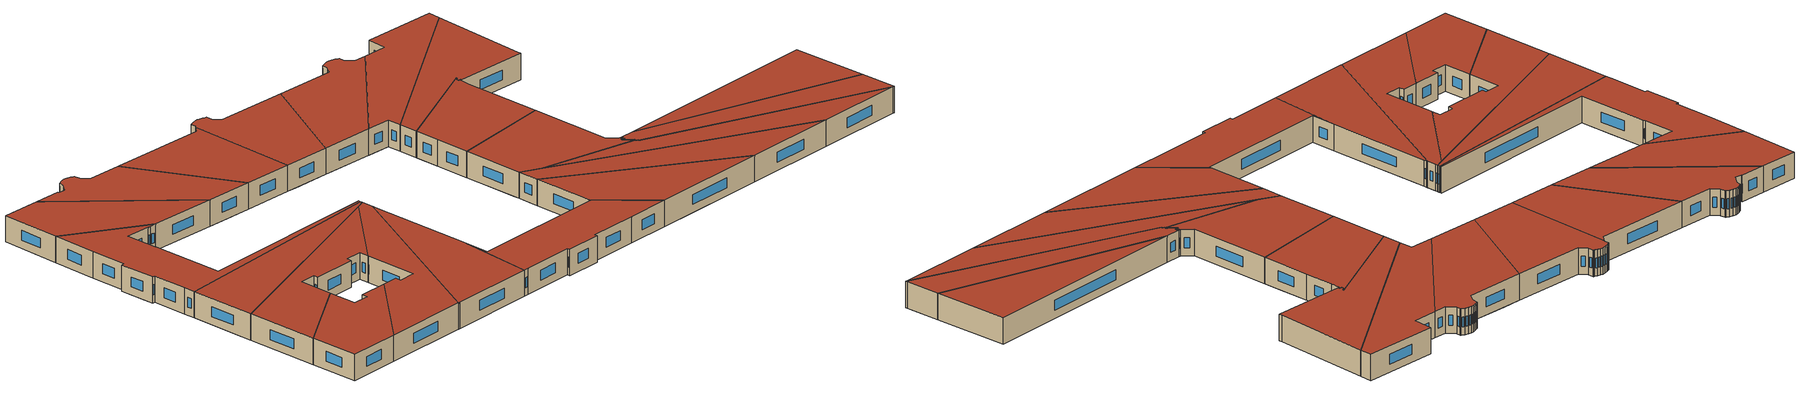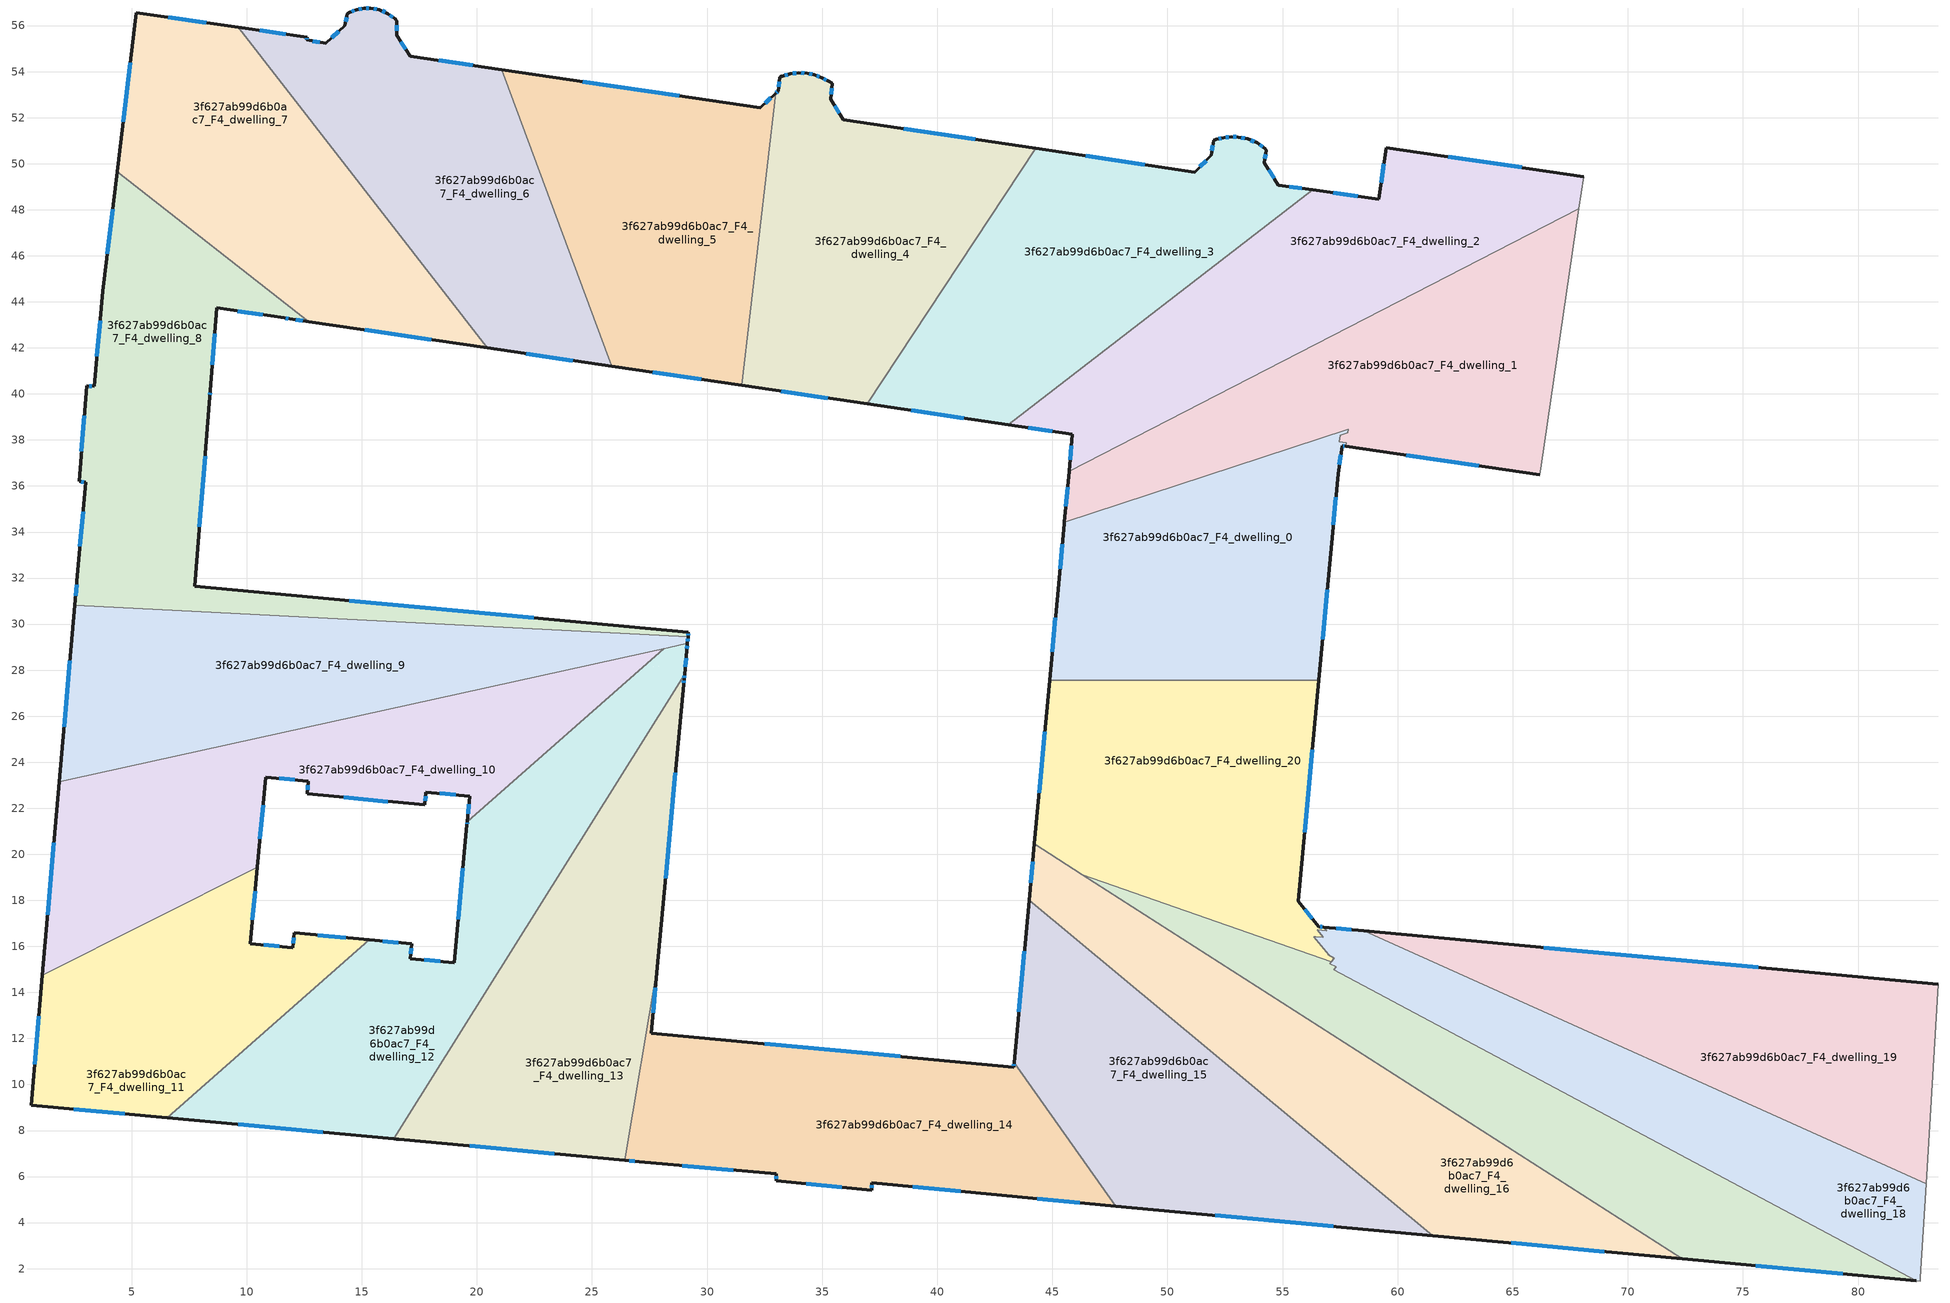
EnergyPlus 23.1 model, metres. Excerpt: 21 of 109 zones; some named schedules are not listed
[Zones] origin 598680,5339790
3f627ab99d6b0ac7_F4_dwelling_0
 floor to 3f627ab99d6b0ac7_F3_dwelling_0 (EU_floor_Construction): 57.76,37.87 57.74,37.72 57.59,37.74 57.41,36.54 57.12,33.28 56.76,29.4 45.06,29.4 45.25,31.51 45.51,34.28 57.49,38.11 57.46,37.91 z12
 floor to 3f627ab99d6b0ac7_F3_dwelling_1 (EU_floor_Construction): 57.85,38.47 57.82,38.3 57.51,38.2 57.49,38.11 45.51,34.28 45.53,34.42 z12
 floor to 3f627ab99d6b0ac7_F3_dwelling_21 (EU_floor_Construction): 56.76,29.4 56.58,27.55 44.88,27.55 45.06,29.4 z12
 wall outside (EU_wall_Construction): 45.53,34.42 45.52,34.36 45.25,31.51 44.88,27.55 / 56.58,27.55 57.12,33.28 57.41,36.54 57.59,37.74 57.74,37.72 z12:15
 wall to 3f627ab99d6b0ac7_F4_dwelling_1 (EU_wall_Construction): 57.74,37.72 57.76,37.87 57.46,37.91 57.51,38.2 57.82,38.3 57.85,38.47 45.53,34.42 z12:15
 wall to 3f627ab99d6b0ac7_F4_dwelling_20 (EU_wall_Construction): 44.88,27.55 56.58,27.55 z12:15
 window (EU_Window_Construction): 45.44,33.47 45.33,32.4 / 57.64,37.74 57.69,37.73 / 57.47,36.92 57.53,37.36 / 57.21,34.3 57.32,35.52 / 56.75,29.35 56.95,31.49 / 45.13,30.27 45,28.79 z12.94:14.06
 roof outside (EU_roof_Construction): 56.58,27.55 57.12,33.28 57.41,36.54 57.59,37.74 57.74,37.72 57.76,37.87 57.46,37.91 57.51,38.2 57.82,38.3 57.85,38.47 45.53,34.42 45.52,34.36 45.25,31.51 44.88,27.55 z15
3f627ab99d6b0ac7_F4_dwelling_1
 floor to 3f627ab99d6b0ac7_F3_dwelling_1 (EU_floor_Construction): 67.88,48.04 66.23,36.89 66.17,36.48 57.74,37.72 57.76,37.87 57.46,37.91 57.47,37.95 57.79,38.05 57.81,38.22 57.49,38.11 57.51,38.2 57.82,38.3 57.85,38.47 45.53,34.42 45.73,36.64 z12
 floor to 3f627ab99d6b0ac7_F3_dwelling_0 (EU_floor_Construction): 57.81,38.22 57.79,38.05 57.47,37.95 57.47,37.93 57.49,38.11 z12
 wall outside (EU_wall_Construction): 57.74,37.72 66.17,36.48 / 45.73,36.64 45.53,34.42 z12:15
 wall to 3f627ab99d6b0ac7_F4_dwelling_2 (EU_wall_Construction): 67.88,48.04 45.73,36.64 z12:15
 wall adiabatic (EU_wall_Construction): 66.17,36.48 66.23,36.89 67.88,48.04 z12:15
 window (EU_Window_Construction): 60.38,37.33 63.53,36.87 / 45.66,35.94 45.59,35.12 z12.94:14.06
 roof outside (EU_roof_Construction): 66.17,36.48 66.23,36.89 67.88,48.04 45.73,36.64 45.53,34.42 57.85,38.47 57.82,38.3 57.51,38.2 57.46,37.91 57.76,37.87 57.74,37.72 z15
3f627ab99d6b0ac7_F4_dwelling_10
 floor to 3f627ab99d6b0ac7_F3_dwelling_10 (EU_floor_Construction): 27.17,28.09 19.59,21.42 19.69,22.52 17.79,22.7 17.74,22.14 12.63,22.62 12.68,23.17 10.83,23.35 10.75,22.51 1.52,19.25 1.86,23.14 22,27.58 z12
 floor to 3f627ab99d6b0ac7_F3_dwelling_9 (EU_floor_Construction): 28.12,28.93 27.17,28.09 22,27.58 27.96,28.9 z12
 floor to 3f627ab99d6b0ac7_F3_dwelling_11 (EU_floor_Construction): 10.75,22.51 10.46,19.44 1.13,14.74 1.52,19.25 z12
 wall outside (EU_wall_Construction): 10.46,19.44 10.83,23.35 12.68,23.17 12.63,22.62 17.74,22.14 17.79,22.7 19.69,22.52 19.59,21.42 / 1.86,23.14 1.13,14.74 z12:15
 wall to 3f627ab99d6b0ac7_F4_dwelling_11 (EU_wall_Construction): 1.13,14.74 10.46,19.44 z12:15
 wall to 3f627ab99d6b0ac7_F4_dwelling_12 (EU_wall_Construction): 19.59,21.42 28.12,28.93 z12:15
 wall to 3f627ab99d6b0ac7_F4_dwelling_9 (EU_wall_Construction): 28.12,28.93 27.82,28.87 1.86,23.14 z12:15
 window (EU_Window_Construction): 18.38,22.65 19.09,22.58 / 17.75,22.32 17.77,22.53 / 14.23,22.47 16.14,22.29 / 12.66,23 12.64,22.79 / 11.41,23.29 12.1,23.23 / 10.58,20.66 10.71,22.12 / 1.63,20.51 1.36,17.37 / 19.66,22.18 19.62,21.77 z12.94:14.06
 roof outside (EU_roof_Construction): 19.59,21.42 28.12,28.93 27.82,28.87 1.86,23.14 1.13,14.74 10.46,19.44 10.83,23.35 12.68,23.17 12.63,22.62 17.74,22.14 17.79,22.7 19.69,22.52 z15
3f627ab99d6b0ac7_F4_dwelling_11
 floor to 3f627ab99d6b0ac7_F3_dwelling_11 (EU_floor_Construction): 10.46,19.44 10.15,16.12 10.69,16.07 0.66,9.42 1.13,14.74 z12
 floor to 3f627ab99d6b0ac7_F3_dwelling_12 (EU_floor_Construction): 15.33,16.28 6.55,8.55 0.64,9.11 0.66,9.42 10.69,16.07 12.01,15.94 12.06,16.58 z12
 wall outside (EU_wall_Construction): 15.33,16.28 12.06,16.58 12.01,15.94 10.15,16.12 10.46,19.44 / 1.13,14.74 0.64,9.11 6.55,8.55 z12:15
 wall to 3f627ab99d6b0ac7_F4_dwelling_12 (EU_wall_Construction): 6.55,8.55 15.33,16.28 z12:15
 window (EU_Window_Construction): 10.25,17.16 10.37,18.4 / 11.43,16 10.73,16.06 / 12.05,16.38 12.02,16.14 / 14.31,16.38 13.09,16.49 / 2.49,8.93 4.7,8.73 / 0.97,12.97 0.79,10.87 z12.94:14.06
 roof outside (EU_roof_Construction): 15.33,16.28 12.06,16.58 12.01,15.94 10.15,16.12 10.46,19.44 1.13,14.74 0.64,9.11 6.55,8.55 z15
3f627ab99d6b0ac7_F4_dwelling_12
 floor to 3f627ab99d6b0ac7_F3_dwelling_12 (EU_floor_Construction): 17.17,16.11 17.11,15.47 17.59,15.43 10.99,8.14 6.55,8.55 15.33,16.28 z12
 floor to 3f627ab99d6b0ac7_F3_dwelling_10 (EU_floor_Construction): 27.69,28.15 19.36,18.95 19.59,21.42 27.17,28.09 z12
 floor to 3f627ab99d6b0ac7_F3_dwelling_13 (EU_floor_Construction): 29.07,28.28 29.03,27.83 16.39,7.64 10.99,8.14 17.59,15.43 19.02,15.29 19.36,18.95 27.69,28.15 z12
 floor to 3f627ab99d6b0ac7_F3_dwelling_9 (EU_floor_Construction): 29.15,29.16 29.14,29.09 29.12,28.84 29.07,28.28 27.17,28.09 28.12,28.93 28.33,28.98 z12
 wall outside (EU_wall_Construction): 19.59,21.42 19.57,21.28 19.02,15.29 17.11,15.47 17.17,16.11 15.33,16.28 / 29.03,27.83 29.12,28.84 29.15,29.16 / 6.55,8.55 16.39,7.64 z12:15
 wall to 3f627ab99d6b0ac7_F4_dwelling_13 (EU_wall_Construction): 16.39,7.64 29.03,27.83 z12:15
 wall to 3f627ab99d6b0ac7_F4_dwelling_9 (EU_wall_Construction): 29.15,29.16 28.33,28.98 28.12,28.93 z12:15
 window (EU_Window_Construction): 16.6,16.16 15.91,16.23 / 17.13,15.67 17.15,15.91 / 18.42,15.35 17.71,15.42 / 19.4,19.4 19.19,17.17 / 19.58,21.38 19.58,21.32 / 29.13,28.94 29.14,29.06 / 29.06,28.15 29.09,28.52 / 9.63,8.27 13.3,7.93 z12.94:14.06
 roof outside (EU_roof_Construction): 19.02,15.29 17.11,15.47 17.17,16.11 15.33,16.28 6.55,8.55 16.39,7.64 29.03,27.83 29.12,28.84 29.15,29.16 28.33,28.98 28.12,28.93 19.59,21.42 19.57,21.28 z15
3f627ab99d6b0ac7_F4_dwelling_13
 floor to 3f627ab99d6b0ac7_F3_dwelling_13 (EU_floor_Construction): 29.03,27.83 29.02,27.79 29.01,27.61 28.99,27.48 28.9,26.5 20.02,7.3 16.43,7.63 16.39,7.64 z12
 floor to 3f627ab99d6b0ac7_F3_dwelling_14 (EU_floor_Construction): 28.9,26.5 27.84,15.1 26.43,6.7 20.02,7.3 z12
 wall outside (EU_wall_Construction): 16.39,7.64 16.5,7.63 16.61,7.62 26.43,6.7 / 27.84,15.1 28.99,27.39 29.01,27.61 29.03,27.83 z12:15
 wall to 3f627ab99d6b0ac7_F4_dwelling_14 (EU_wall_Construction): 26.43,6.7 27.84,15.1 z12:15
 window (EU_Window_Construction): 19.69,7.33 23.35,6.99 / 29.01,27.68 29.02,27.76 / 28.99,27.46 29,27.54 / 28.2,18.95 28.63,23.54 z12.94:14.06
 roof outside (EU_roof_Construction): 26.43,6.7 27.84,15.1 28.99,27.39 29.01,27.61 29.03,27.83 16.39,7.64 16.5,7.63 16.61,7.62 z15
3f627ab99d6b0ac7_F4_dwelling_14
 floor to 3f627ab99d6b0ac7_F3_dwelling_14 (EU_floor_Construction): 32.51,11.76 33.28,5.78 33,5.81 33,6.12 27.06,6.64 26.43,6.7 27.84,15.1 27.58,12.22 z12
 floor to 3f627ab99d6b0ac7_F3_dwelling_15 (EU_floor_Construction): 43.34,10.94 47.75,4.72 42.8,5.18 37.16,5.73 37.16,5.41 33.28,5.78 32.51,11.76 43.32,10.76 z12
 wall outside (EU_wall_Construction): 43.34,10.94 43.32,10.76 27.58,12.22 27.84,15.1 / 26.43,6.7 27.06,6.64 33,6.12 33,5.81 37.16,5.41 37.16,5.73 42.8,5.18 47.75,4.72 z12:15
 wall to 3f627ab99d6b0ac7_F4_dwelling_15 (EU_wall_Construction): 47.75,4.72 43.34,10.94 z12:15
 window (EU_Window_Construction): 27.66,13.12 27.76,14.2 / 38.39,11.22 32.51,11.76 / 43.33,10.88 43.33,10.81 / 44.35,5.03 46.2,4.86 / 38.93,5.56 41.03,5.35 / 37.16,5.51 37.16,5.63 / 34.3,5.68 35.85,5.53 / 33,6.02 33,5.91 / 28.92,6.48 31.14,6.28 / 26.63,6.68 26.86,6.66 z12.94:14.06
 roof outside (EU_roof_Construction): 47.75,4.72 43.34,10.94 43.32,10.76 27.58,12.22 27.84,15.1 26.43,6.7 27.06,6.64 33,6.12 33,5.81 37.16,5.41 37.16,5.73 42.8,5.18 z15
3f627ab99d6b0ac7_F4_dwelling_15
 floor to 3f627ab99d6b0ac7_F3_dwelling_15 (EU_floor_Construction): 43.64,14.19 52.36,4.29 47.75,4.72 43.34,10.94 z12
 floor to 3f627ab99d6b0ac7_F3_dwelling_16 (EU_floor_Construction): 61.53,3.43 52.36,4.29 43.64,14.19 43.99,17.99 z12
 wall outside (EU_wall_Construction): 43.99,17.99 43.34,10.94 / 47.75,4.72 61.53,3.43 z12:15
 wall to 3f627ab99d6b0ac7_F4_dwelling_16 (EU_wall_Construction): 61.53,3.43 43.99,17.99 z12:15
 window (EU_Window_Construction): 43.79,15.78 43.54,13.15 / 52.07,4.32 57.21,3.84 z12.94:14.06
 roof outside (EU_roof_Construction): 61.53,3.43 43.99,17.99 43.34,10.94 47.75,4.72 z15
3f627ab99d6b0ac7_F4_dwelling_16
 floor to 3f627ab99d6b0ac7_F3_dwelling_16 (EU_floor_Construction): 61.53,3.43 43.99,17.99 44.06,18.71 64.1,3.2 z12
 floor to 3f627ab99d6b0ac7_F3_dwelling_17 (EU_floor_Construction): 72.37,2.43 64.1,3.2 44.06,18.71 44.22,20.45 z12
 wall outside (EU_wall_Construction): 44.22,20.45 43.99,17.99 / 61.53,3.43 72.37,2.42 z12:15
 wall to 3f627ab99d6b0ac7_F4_dwelling_17 (EU_wall_Construction): 72.37,2.42 46.3,19.12 z12:15
 wall to 3f627ab99d6b0ac7_F4_dwelling_20 (EU_wall_Construction): 46.3,19.12 44.22,20.45 z12:15
 window (EU_Window_Construction): 44.15,19.68 44.07,18.76 / 64.93,3.12 68.97,2.74 z12.94:14.06
 roof outside (EU_roof_Construction): 72.37,2.42 44.22,20.45 43.99,17.99 61.53,3.43 z15
3f627ab99d6b0ac7_F4_dwelling_17
 floor to 3f627ab99d6b0ac7_F3_dwelling_17 (EU_floor_Construction): 72.37,2.43 46.3,19.12 49.69,17.94 75.26,2.16 z12
 floor to 3f627ab99d6b0ac7_F3_dwelling_18 (EU_floor_Construction): 82.53,1.48 75.26,2.16 49.69,17.94 57.13,15.33 57.06,15.25 57.33,15.11 57.23,14.99 z12
 wall outside (EU_wall_Construction): 72.37,2.42 82.53,1.48 z12:15
 wall to 3f627ab99d6b0ac7_F4_dwelling_18 (EU_wall_Construction): 82.53,1.48 57.23,14.99 57.33,15.11 57.06,15.25 57.13,15.33 z12:15
 wall to 3f627ab99d6b0ac7_F4_dwelling_20 (EU_wall_Construction): 57.13,15.33 46.3,19.12 z12:15
 window (EU_Window_Construction): 75.55,2.13 79.35,1.78 z12.94:14.06
 roof outside (EU_roof_Construction): 82.53,1.48 57.23,14.99 57.33,15.11 57.06,15.25 57.13,15.33 46.3,19.12 72.37,2.42 z15
3f627ab99d6b0ac7_F4_dwelling_18
 floor to 3f627ab99d6b0ac7_F3_dwelling_19 (EU_floor_Construction): 82.96,5.68 82.73,1.97 57.14,15.35 57.26,15.49 56.99,15.63 57,15.64 56.78,15.91 56.85,16.01 56.59,16.15 56.36,16.43 56.78,16.39 56.51,16.71 56.93,16.67 56.8,16.84 58.52,16.68 z12
 floor to 3f627ab99d6b0ac7_F3_dwelling_18 (EU_floor_Construction): 56.85,16.01 56.78,15.91 56.59,16.14 z12; 82.73,1.97 82.7,1.61 82.7,1.46 82.53,1.48 57.23,14.99 57.33,15.11 57.06,15.25 57.14,15.35 z12
 wall outside (EU_wall_Construction): 58.52,16.68 56.8,16.84 z12:15
 wall adiabatic (EU_wall_Construction): 82.53,1.48 82.7,1.46 82.7,1.61 82.96,5.68 z12:15
 wall to 3f627ab99d6b0ac7_F4_dwelling_20 (EU_wall_Construction): 56.8,16.84 56.93,16.67 56.7,16.7 56.51,16.71 56.78,16.39 56.43,16.42 56.36,16.43 57,15.64 56.99,15.63 57.26,15.49 57.13,15.33 z12:15
 wall to 3f627ab99d6b0ac7_F4_dwelling_19 (EU_wall_Construction): 82.96,5.68 58.52,16.68 z12:15
 window (EU_Window_Construction): 57.98,16.73 57.34,16.79 z12.94:14.06
 roof outside (EU_roof_Construction): 82.7,1.46 82.7,1.61 82.96,5.68 58.52,16.68 56.8,16.84 56.93,16.67 56.51,16.71 56.78,16.39 56.36,16.43 57,15.64 56.99,15.63 57.26,15.49 57.06,15.25 57.33,15.11 57.23,14.99 82.53,1.48 z15
3f627ab99d6b0ac7_F4_dwelling_19
 floor adiabatic (EU_floor_Construction): 83.49,14.36 82.96,5.68 58.52,16.68 z12
 wall outside (EU_wall_Construction): 83.49,14.36 58.52,16.68 z12:15
 wall adiabatic (EU_wall_Construction): 82.96,5.68 83.49,14.36 z12:15
 window (EU_Window_Construction): 75.67,15.08 66.35,15.95 z12.94:14.06
 roof outside (EU_roof_Construction): 82.96,5.68 83.49,14.36 58.52,16.68 z15
3f627ab99d6b0ac7_F4_dwelling_2
 floor to 3f627ab99d6b0ac7_F3_dwelling_2 (EU_floor_Construction): 68.09,49.44 67.9,48.16 45.77,37.14 45.87,38.25 43.16,38.65 57.24,48.73 59.17,48.46 59.52,50.7 z12
 floor to 3f627ab99d6b0ac7_F3_dwelling_1 (EU_floor_Construction): 67.9,48.16 67.88,48.04 45.73,36.64 45.77,37.14 z12
 floor to 3f627ab99d6b0ac7_F3_dwelling_3 (EU_floor_Construction): 57.24,48.73 43.16,38.65 43.08,38.66 56.31,48.86 z12
 wall outside (EU_wall_Construction): 43.07,38.66 45.87,38.25 45.73,36.64 / 68.09,49.44 59.52,50.7 59.17,48.46 56.31,48.86 z12:15
 wall to 3f627ab99d6b0ac7_F4_dwelling_3 (EU_wall_Construction): 56.31,48.86 43.07,38.66 z12:15
 wall adiabatic (EU_wall_Construction): 67.88,48.04 68.09,49.44 z12:15
 window (EU_Window_Construction): 43.95,38.53 45,38.38 / 58.28,48.58 57.21,48.74 / 59.41,50 59.28,49.16 / 65.4,49.84 62.2,50.31 / 45.83,37.74 45.77,37.14 z12.94:14.06
 roof outside (EU_roof_Construction): 67.88,48.04 68.09,49.44 59.52,50.7 59.17,48.46 56.31,48.86 43.07,38.66 45.87,38.25 45.73,36.64 z15
3f627ab99d6b0ac7_F4_dwelling_20
 floor to 3f627ab99d6b0ac7_F3_dwelling_18 (EU_floor_Construction): 55.93,20.56 55.69,17.95 56.58,16.86 56.8,16.84 56.93,16.68 56.51,16.71 56.78,16.39 56.43,16.42 56.36,16.43 56.78,15.91 56.68,15.75 56.95,15.62 56.87,15.49 57.14,15.35 57.13,15.33 49.69,17.94 44.3,21.26 44.6,24.46 z12
 floor to 3f627ab99d6b0ac7_F3_dwelling_21 (EU_floor_Construction): 56.58,27.55 55.93,20.56 44.6,24.46 44.88,27.55 z12
 floor to 3f627ab99d6b0ac7_F3_dwelling_19 (EU_floor_Construction): 57,15.64 56.99,15.63 57.26,15.49 57.14,15.35 56.87,15.49 56.95,15.62 56.68,15.75 56.78,15.91 z12
 floor to 3f627ab99d6b0ac7_F3_dwelling_17 (EU_floor_Construction): 49.69,17.94 46.3,19.12 44.22,20.45 44.3,21.26 z12
 wall outside (EU_wall_Construction): 44.88,27.55 44.22,20.45 / 56.8,16.84 56.58,16.86 55.69,17.95 56.58,27.55 z12:15
 window (EU_Window_Construction): 44.68,25.33 44.43,22.68 / 55.97,20.96 56.3,24.54 / 56.3,17.2 55.97,17.61 / 56.73,16.84 56.65,16.85 z12.94:14.06
 roof outside (EU_roof_Construction): 57.13,15.33 57.26,15.49 56.99,15.63 57,15.64 56.36,16.43 56.43,16.42 56.78,16.39 56.51,16.71 56.7,16.7 56.93,16.67 56.8,16.84 56.58,16.86 55.69,17.95 56.58,27.55 44.88,27.55 44.22,20.45 46.3,19.12 z15
3f627ab99d6b0ac7_F4_dwelling_3
 floor to 3f627ab99d6b0ac7_F3_dwelling_3 (EU_floor_Construction): 54.3,50.58 54.21,50.04 54.82,49.07 56.31,48.86 43.08,38.66 37.98,39.41 46.43,50.34 51.19,49.63 51.9,50.36 52.01,51.01 52.09,51.04 52.13,51.05 52.44,51.13 52.76,51.17 53.09,51.16 53.5,51.08 53.9,50.91 54.24,50.65 54.26,50.63 54.28,50.61 z12
 floor to 3f627ab99d6b0ac7_F3_dwelling_4 (EU_floor_Construction): 46.43,50.34 37.98,39.41 36.95,39.56 44.28,50.66 z12
 wall outside (EU_wall_Construction): 56.31,48.86 54.82,49.07 54.21,50.04 54.3,50.58 54.28,50.61 54.26,50.63 54.24,50.65 53.9,50.91 53.5,51.08 53.09,51.16 52.76,51.17 52.44,51.13 52.13,51.05 52.09,51.04 52.01,51.01 51.9,50.36 51.19,49.63 44.28,50.66 / 36.95,39.56 43.07,38.66 z12:15
 wall to 3f627ab99d6b0ac7_F4_dwelling_4 (EU_wall_Construction): 44.28,50.66 36.95,39.56 z12:15
 window (EU_Window_Construction): 49.02,49.95 46.44,50.34 / 51.68,50.13 51.41,49.86 / 51.98,50.81 51.94,50.56 / 52.34,51.11 52.23,51.08 / 52.66,51.16 52.54,51.15 / 52.99,51.16 52.86,51.16 / 53.37,51.1 53.22,51.13 / 53.77,50.96 53.62,51.03 / 54.13,50.73 54,50.83 / 54.24,50.21 54.27,50.41 / 54.63,49.38 54.4,49.74 / 55.84,48.93 55.29,49.01 / 38.87,39.28 41.16,38.94 z12.94:14.06
 roof outside (EU_roof_Construction): 56.31,48.86 54.82,49.07 54.21,50.04 54.3,50.58 54.28,50.61 54.26,50.63 54.24,50.65 53.9,50.91 53.5,51.08 53.09,51.16 52.76,51.17 52.44,51.13 52.13,51.05 52.09,51.04 52.01,51.01 51.9,50.36 51.19,49.63 44.28,50.66 36.95,39.56 43.07,38.66 z15
3f627ab99d6b0ac7_F4_dwelling_4
 floor to 3f627ab99d6b0ac7_F3_dwelling_4 (EU_floor_Construction): 44.28,50.66 36.95,39.56 32.6,40.21 35.41,53.13 35.38,52.8 35.92,51.91 z12
 floor to 3f627ab99d6b0ac7_F3_dwelling_5 (EU_floor_Construction): 35.28,53.58 35.33,53.55 35.39,53.52 35.44,53.49 35.41,53.13 32.6,40.21 31.52,40.37 32.98,53.06 33.09,53.15 33.16,53.76 33.19,53.77 33.23,53.79 33.26,53.8 33.62,53.91 33.98,53.95 34.35,53.93 34.67,53.86 34.98,53.74 z12
 wall outside (EU_wall_Construction): 44.28,50.66 35.92,51.91 35.38,52.8 35.44,53.49 35.39,53.52 35.33,53.55 35.28,53.58 34.98,53.74 34.67,53.86 34.35,53.93 33.98,53.95 33.62,53.91 33.26,53.8 33.23,53.79 33.19,53.77 33.16,53.76 33.09,53.15 32.98,53.06 / 31.52,40.37 36.95,39.56 z12:15
 wall to 3f627ab99d6b0ac7_F4_dwelling_5 (EU_wall_Construction): 32.98,53.06 31.52,40.37 z12:15
 window (EU_Window_Construction): 33.51,53.87 33.37,53.83 / 33.87,53.94 33.73,53.92 / 34.23,53.94 34.1,53.95 / 34.57,53.88 34.45,53.91 / 34.88,53.78 34.77,53.82 / 35.19,53.63 35.07,53.69 / 35.4,53.02 35.42,53.27 / 35.75,52.19 35.55,52.52 / 41.66,51.05 38.54,51.52 / 33.22,40.11 35.25,39.82 / 33.05,53.12 33.02,53.09 / 33.13,53.57 33.11,53.34 z12.94:14.06
 roof outside (EU_roof_Construction): 36.95,39.56 44.28,50.66 35.92,51.91 35.38,52.8 35.44,53.49 35.39,53.52 35.33,53.55 35.28,53.58 34.98,53.74 34.67,53.86 34.35,53.93 33.98,53.95 33.62,53.91 33.26,53.8 33.23,53.79 33.19,53.77 33.16,53.76 33.09,53.15 32.98,53.06 31.52,40.37 z15
3f627ab99d6b0ac7_F4_dwelling_5
 floor to 3f627ab99d6b0ac7_F3_dwelling_5 (EU_floor_Construction): 32.98,53.06 31.52,40.37 27.41,40.97 24.31,53.61 32.31,52.43 z12
 floor to 3f627ab99d6b0ac7_F3_dwelling_6 (EU_floor_Construction): 24.31,53.61 27.41,40.97 25.86,41.2 21.07,54.09 z12
 wall outside (EU_wall_Construction): 25.86,41.2 31.52,40.37 / 32.98,53.06 32.31,52.43 21.07,54.09 z12:15
 wall to 3f627ab99d6b0ac7_F4_dwelling_6 (EU_wall_Construction): 21.07,54.09 25.86,41.2 z12:15
 window (EU_Window_Construction): 27.64,40.94 29.74,40.63 / 28.79,52.95 24.6,53.57 / 32.77,52.86 32.52,52.63 z12.94:14.06
 roof outside (EU_roof_Construction): 31.52,40.37 32.98,53.06 32.31,52.43 21.07,54.09 25.86,41.2 z15
3f627ab99d6b0ac7_F4_dwelling_6
 floor to 3f627ab99d6b0ac7_F3_dwelling_6 (EU_floor_Construction): 21.07,54.09 25.86,41.2 22.24,41.73 13.46,55.25 14.26,56 14.38,56.51 14.41,56.53 14.45,56.55 14.48,56.57 14.78,56.69 15.09,56.76 15.4,56.76 15.77,56.68 16.13,56.52 16.45,56.29 16.48,56.26 16.51,56.23 16.53,56.2 16.52,55.58 17.1,54.67 z12
 floor to 3f627ab99d6b0ac7_F3_dwelling_7 (EU_floor_Construction): 13.46,55.25 22.24,41.73 20.46,42 9.64,55.92 12.63,55.5 12.61,55.38 13.43,55.22 z12
 wall outside (EU_wall_Construction): 21.07,54.09 17.1,54.67 16.52,55.58 16.53,56.2 16.51,56.23 16.48,56.26 16.45,56.29 16.13,56.52 15.77,56.68 15.4,56.76 15.09,56.76 14.78,56.69 14.48,56.57 14.45,56.55 14.41,56.53 14.38,56.51 14.26,56 13.43,55.22 12.61,55.38 12.63,55.5 9.64,55.92 / 20.46,42 25.86,41.2 z12:15
 wall to 3f627ab99d6b0ac7_F4_dwelling_7 (EU_wall_Construction): 9.64,55.92 20.46,42 z12:15
 window (EU_Window_Construction): 13.17,55.27 12.87,55.33 / 14,55.75 13.69,55.46 / 14.34,56.35 14.3,56.16 / 14.69,56.65 14.58,56.61 / 14.99,56.74 14.88,56.71 / 15.3,56.76 15.19,56.76 / 15.66,56.71 15.52,56.74 / 16.02,56.57 15.88,56.63 / 16.35,56.36 16.23,56.45 / 16.52,55.78 16.53,56.01 / 16.92,54.96 16.7,55.3 / 19.83,54.27 18.35,54.49 / 22.15,41.75 24.17,41.45 / 11.69,55.63 10.57,55.79 / 12.62,55.41 12.62,55.46 z12.94:14.06
 roof outside (EU_roof_Construction): 25.86,41.2 21.07,54.09 17.1,54.67 16.52,55.58 16.53,56.2 16.51,56.23 16.48,56.26 16.45,56.29 16.13,56.52 15.77,56.68 15.4,56.76 15.09,56.76 14.78,56.69 14.48,56.57 14.45,56.55 14.41,56.53 14.38,56.51 14.26,56 13.43,55.22 12.61,55.38 12.63,55.5 9.64,55.92 20.46,42 z15
3f627ab99d6b0ac7_F4_dwelling_7
 floor to 3f627ab99d6b0ac7_F3_dwelling_7 (EU_floor_Construction): 9.64,55.92 20.46,42 16.67,42.56 4.89,53.96 5.2,56.56 z12
 floor to 3f627ab99d6b0ac7_F3_dwelling_8 (EU_floor_Construction): 16.67,42.56 12.69,43.14 4.37,49.66 4.89,53.96 z12
 wall outside (EU_wall_Construction): 12.69,43.14 20.46,42 / 9.64,55.92 5.2,56.56 4.37,49.66 z12:15
 wall to 3f627ab99d6b0ac7_F4_dwelling_8 (EU_wall_Construction): 4.37,49.66 12.69,43.14 z12:15
 window (EU_Window_Construction): 15.13,42.78 18.03,42.36 / 4.94,54.39 4.63,51.82 / 8.24,56.12 6.59,56.36 z12.94:14.06
 roof outside (EU_roof_Construction): 20.46,42 9.64,55.92 5.2,56.56 4.37,49.66 12.69,43.14 z15
3f627ab99d6b0ac7_F4_dwelling_8
 floor to 3f627ab99d6b0ac7_F3_dwelling_8 (EU_floor_Construction): 11.88,43.26 11.63,43.3 8.7,43.73 8.42,40.13 8.4,39.88 8.07,35.72 2.81,37.24 3.05,40.34 3.38,40.33 3.75,44.46 4.37,49.66 12.69,43.14 z12
 floor to 3f627ab99d6b0ac7_F3_dwelling_9 (EU_floor_Construction): 29.19,29.64 29.18,29.46 2.53,30.82 2.65,32.11 3.02,36.15 2.72,36.21 2.81,37.24 8.07,35.72 7.74,31.63 z12
 wall outside (EU_wall_Construction): 4.37,49.66 3.75,44.46 3.38,40.33 3.05,40.34 2.72,36.21 3.02,36.15 2.65,32.11 2.53,30.82 / 29.18,29.46 29.19,29.64 7.74,31.63 8.4,39.88 8.42,40.13 8.7,43.73 11.63,43.3 11.88,43.26 12.69,43.14 z12:15
 wall to 3f627ab99d6b0ac7_F4_dwelling_9 (EU_wall_Construction): 2.53,30.82 29.18,29.46 z12:15
 window (EU_Window_Construction): 2.82,36.19 2.92,36.17 / 2.95,39.05 2.83,37.5 / 3.28,40.33 3.16,40.34 / 3.64,43.17 3.5,41.62 / 4.18,48.03 3.95,46.09 / 12.13,43.23 12.44,43.18 / 11.71,43.29 11.8,43.27 / 9.62,43.6 10.71,43.43 / 8.51,41.26 8.61,42.6 / 8.4,39.96 8.41,40.05 / 7.95,34.22 8.19,37.3 / 22.47,30.26 14.47,31.01 / 29.18,29.51 29.19,29.58 / 2.61,31.7 2.57,31.22 / 2.9,34.88 2.76,33.38 z12.94:14.06
 roof outside (EU_roof_Construction): 29.18,29.46 29.19,29.64 7.74,31.63 8.4,39.88 8.42,40.13 8.7,43.73 11.63,43.3 11.88,43.26 12.69,43.14 4.37,49.66 3.75,44.46 3.38,40.33 3.05,40.34 2.72,36.21 3.02,36.15 2.65,32.11 2.53,30.82 z15
3f627ab99d6b0ac7_F4_dwelling_9
 floor to 3f627ab99d6b0ac7_F3_dwelling_9 (EU_floor_Construction): 29.18,29.46 29.17,29.41 29.16,29.3 29.15,29.16 22,27.58 2.08,25.62 2.53,30.82 z12
 floor to 3f627ab99d6b0ac7_F3_dwelling_10 (EU_floor_Construction): 22,27.58 1.86,23.14 2.08,25.62 z12
 wall outside (EU_wall_Construction): 29.15,29.16 29.18,29.46 / 2.53,30.82 1.86,23.14 z12:15
 window (EU_Window_Construction): 29.16,29.25 29.17,29.36 / 2.32,28.41 2.07,25.55 z12.94:14.06
 roof outside (EU_roof_Construction): 29.15,29.16 29.18,29.46 2.53,30.82 1.86,23.14 z15
[Building]
EU S2 Campaign: North Axis=0; Terrain=City; Solar Distribution=FullExterior
[Site:Location]
Vienna: Latitude=48; Longitude=16.5; Time Zone=1; Elevation=183
[SizingPeriod:WeatherFileDays]
AnnualSizingPeriod: Begin Month=1; Begin Day of Month=1; End Month=12; End Day of Month=31; Day of Week for Start Day=Monday; Use Weather File Daylight Saving Period=No; Use Weather File Rain and Snow Indicators=No
[MATERIAL]
EU_InternalMass_Material: Roughness=MediumRough; Thickness=0.1; Conductivity=1; Density=1800; Specific Heat=900; Thermal Absorptance=0.9; Solar Absorptance=0.7; Visible Absorptance=0.7
[MATERIAL:NOMASS] Roughness=MediumRough; Thermal Absorptance=0.9; Solar Absorptance=0.7; Visible Absorptance=0.7
Name | Thermal Resistance
EU_wall_NoMass | 0.914258
EU_roof_NoMass | 0.954009
EU_floor_NoMass | 1.09711
[WINDOWMATERIAL:SIMPLEGLAZINGSYSTEM]
EU_Window_SimpleGlazing: UFactor=2.09642; Solar Heat Gain Coefficient=0.65; Visible Transmittance=0.65
[CONSTRUCTION]
EU_wall_Construction: EU_wall_NoMass
EU_roof_Construction: EU_roof_NoMass
EU_floor_Construction: EU_floor_NoMass
EU_Window_Construction: EU_Window_SimpleGlazing
EU_InternalMass_Construction: EU_InternalMass_Material
[ZONE] Type=1; Multiplier=1; Ceiling Height=autocalculate; Floor Area=autocalculate; Part of Total Floor Area=Yes
Name | Volume
3f627ab99d6b0ac7_F4_dwelling_0 | 310.786
3f627ab99d6b0ac7_F4_dwelling_1 | 345.623
3f627ab99d6b0ac7_F4_dwelling_10 | 351.907
3f627ab99d6b0ac7_F4_dwelling_11 | 248.898
3f627ab99d6b0ac7_F4_dwelling_12 | 345.234
3f627ab99d6b0ac7_F4_dwelling_13 | 334.162
3f627ab99d6b0ac7_F4_dwelling_14 | 320.035
3f627ab99d6b0ac7_F4_dwelling_15 | 320.015
3f627ab99d6b0ac7_F4_dwelling_16 | 320.048
3f627ab99d6b0ac7_F4_dwelling_17 | 287.348
3f627ab99d6b0ac7_F4_dwelling_18 | 257.52
3f627ab99d6b0ac7_F4_dwelling_19 | 326.906
3f627ab99d6b0ac7_F4_dwelling_2 | 343.568
3f627ab99d6b0ac7_F4_dwelling_20 | 343.425
3f627ab99d6b0ac7_F4_dwelling_3 | 345.127
3f627ab99d6b0ac7_F4_dwelling_4 | 320.01
3f627ab99d6b0ac7_F4_dwelling_5 | 320.045
3f627ab99d6b0ac7_F4_dwelling_6; 3f627ab99d6b0ac7_F4_dwelling_9 | 320.032
3f627ab99d6b0ac7_F4_dwelling_7 | 320.009
3f627ab99d6b0ac7_F4_dwelling_8 | 320.03
[INTERNALMASS] Construction=EU_InternalMass_Construction
Name | Zone or ZoneList | Surface Area
3f627ab99d6b0ac7_F4_dwelling_0_EU_InternalMass | 3f627ab99d6b0ac7_F4_dwelling_0 | 103.594
3f627ab99d6b0ac7_F4_dwelling_1_EU_InternalMass | 3f627ab99d6b0ac7_F4_dwelling_1 | 115.207
3f627ab99d6b0ac7_F4_dwelling_2_EU_InternalMass | 3f627ab99d6b0ac7_F4_dwelling_2 | 114.528
3f627ab99d6b0ac7_F4_dwelling_3_EU_InternalMass | 3f627ab99d6b0ac7_F4_dwelling_3 | 115.038
3f627ab99d6b0ac7_F4_dwelling_4_EU_InternalMass | 3f627ab99d6b0ac7_F4_dwelling_4 | 106.671
3f627ab99d6b0ac7_F4_dwelling_5_EU_InternalMass | 3f627ab99d6b0ac7_F4_dwelling_5 | 106.68
3f627ab99d6b0ac7_F4_dwelling_6_EU_InternalMass | 3f627ab99d6b0ac7_F4_dwelling_6 | 106.678
3f627ab99d6b0ac7_F4_dwelling_7_EU_InternalMass | 3f627ab99d6b0ac7_F4_dwelling_7 | 106.672
3f627ab99d6b0ac7_F4_dwelling_8_EU_InternalMass | 3f627ab99d6b0ac7_F4_dwelling_8 | 106.675
3f627ab99d6b0ac7_F4_dwelling_9_EU_InternalMass | 3f627ab99d6b0ac7_F4_dwelling_9 | 106.677
3f627ab99d6b0ac7_F4_dwelling_10_EU_InternalMass | 3f627ab99d6b0ac7_F4_dwelling_10 | 117.3
3f627ab99d6b0ac7_F4_dwelling_11_EU_InternalMass | 3f627ab99d6b0ac7_F4_dwelling_11 | 82.9654
3f627ab99d6b0ac7_F4_dwelling_12_EU_InternalMass | 3f627ab99d6b0ac7_F4_dwelling_12 | 115.076
3f627ab99d6b0ac7_F4_dwelling_13_EU_InternalMass | 3f627ab99d6b0ac7_F4_dwelling_13 | 111.385
3f627ab99d6b0ac7_F4_dwelling_14_EU_InternalMass | 3f627ab99d6b0ac7_F4_dwelling_14 | 106.678
3f627ab99d6b0ac7_F4_dwelling_15_EU_InternalMass | 3f627ab99d6b0ac7_F4_dwelling_15 | 106.672
3f627ab99d6b0ac7_F4_dwelling_16_EU_InternalMass | 3f627ab99d6b0ac7_F4_dwelling_16 | 106.683
3f627ab99d6b0ac7_F4_dwelling_17_EU_InternalMass | 3f627ab99d6b0ac7_F4_dwelling_17 | 95.7844
3f627ab99d6b0ac7_F4_dwelling_18_EU_InternalMass | 3f627ab99d6b0ac7_F4_dwelling_18 | 85.8404
3f627ab99d6b0ac7_F4_dwelling_19_EU_InternalMass | 3f627ab99d6b0ac7_F4_dwelling_19 | 108.971
3f627ab99d6b0ac7_F4_dwelling_20_EU_InternalMass | 3f627ab99d6b0ac7_F4_dwelling_20 | 114.475
[OTHEREQUIPMENT] Fuel Type=Electricity; Design Level Calculation Method=Watts/Area; Power per Zone Floor Area=1; Fraction Latent=0; Fraction Radiant=0; Fraction Lost=0; Carbon Dioxide Generation Rate=0; EndUse Subcategory=EU_Step8_InternalGains
Name | Zone or ZoneList or Space or SpaceList | Schedule
EU_Step8_InternalGain_3f627ab99d6b0ac7_F4_dwelling_0_f000 | 3f627ab99d6b0ac7_F4_dwelling_0 | EU_Step8_GainSchedule_3f627ab99d6b0ac7_F4_dwelling_0_f000
EU_Step8_InternalGain_3f627ab99d6b0ac7_F4_dwelling_1_f000 | 3f627ab99d6b0ac7_F4_dwelling_1 | EU_Step8_GainSchedule_3f627ab99d6b0ac7_F4_dwelling_1_f000
EU_Step8_InternalGain_3f627ab99d6b0ac7_F4_dwelling_2_f000 | 3f627ab99d6b0ac7_F4_dwelling_2 | EU_Step8_GainSchedule_3f627ab99d6b0ac7_F4_dwelling_2_f000
EU_Step8_InternalGain_3f627ab99d6b0ac7_F4_dwelling_3_f000 | 3f627ab99d6b0ac7_F4_dwelling_3 | EU_Step8_GainSchedule_3f627ab99d6b0ac7_F4_dwelling_3_f000
EU_Step8_InternalGain_3f627ab99d6b0ac7_F4_dwelling_4_f000 | 3f627ab99d6b0ac7_F4_dwelling_4 | EU_Step8_GainSchedule_3f627ab99d6b0ac7_F4_dwelling_4_f000
EU_Step8_InternalGain_3f627ab99d6b0ac7_F4_dwelling_5_f000 | 3f627ab99d6b0ac7_F4_dwelling_5 | EU_Step8_GainSchedule_3f627ab99d6b0ac7_F4_dwelling_5_f000
EU_Step8_InternalGain_3f627ab99d6b0ac7_F4_dwelling_6_f000 | 3f627ab99d6b0ac7_F4_dwelling_6 | EU_Step8_GainSchedule_3f627ab99d6b0ac7_F4_dwelling_6_f000
EU_Step8_InternalGain_3f627ab99d6b0ac7_F4_dwelling_7_f000 | 3f627ab99d6b0ac7_F4_dwelling_7 | EU_Step8_GainSchedule_3f627ab99d6b0ac7_F4_dwelling_7_f000
EU_Step8_InternalGain_3f627ab99d6b0ac7_F4_dwelling_8_f000 | 3f627ab99d6b0ac7_F4_dwelling_8 | EU_Step8_GainSchedule_3f627ab99d6b0ac7_F4_dwelling_8_f000
EU_Step8_InternalGain_3f627ab99d6b0ac7_F4_dwelling_9_f000 | 3f627ab99d6b0ac7_F4_dwelling_9 | EU_Step8_GainSchedule_3f627ab99d6b0ac7_F4_dwelling_9_f000
EU_Step8_InternalGain_3f627ab99d6b0ac7_F4_dwelling_10_f000 | 3f627ab99d6b0ac7_F4_dwelling_10 | EU_Step8_GainSchedule_3f627ab99d6b0ac7_F4_dwelling_10_f000
EU_Step8_InternalGain_3f627ab99d6b0ac7_F4_dwelling_11_f000 | 3f627ab99d6b0ac7_F4_dwelling_11 | EU_Step8_GainSchedule_3f627ab99d6b0ac7_F4_dwelling_11_f000
EU_Step8_InternalGain_3f627ab99d6b0ac7_F4_dwelling_12_f000 | 3f627ab99d6b0ac7_F4_dwelling_12 | EU_Step8_GainSchedule_3f627ab99d6b0ac7_F4_dwelling_12_f000
EU_Step8_InternalGain_3f627ab99d6b0ac7_F4_dwelling_13_f000 | 3f627ab99d6b0ac7_F4_dwelling_13 | EU_Step8_GainSchedule_3f627ab99d6b0ac7_F4_dwelling_13_f000
EU_Step8_InternalGain_3f627ab99d6b0ac7_F4_dwelling_14_f000 | 3f627ab99d6b0ac7_F4_dwelling_14 | EU_Step8_GainSchedule_3f627ab99d6b0ac7_F4_dwelling_14_f000
EU_Step8_InternalGain_3f627ab99d6b0ac7_F4_dwelling_15_f000 | 3f627ab99d6b0ac7_F4_dwelling_15 | EU_Step8_GainSchedule_3f627ab99d6b0ac7_F4_dwelling_15_f000
EU_Step8_InternalGain_3f627ab99d6b0ac7_F4_dwelling_16_f000 | 3f627ab99d6b0ac7_F4_dwelling_16 | EU_Step8_GainSchedule_3f627ab99d6b0ac7_F4_dwelling_16_f000
EU_Step8_InternalGain_3f627ab99d6b0ac7_F4_dwelling_17_f000 | 3f627ab99d6b0ac7_F4_dwelling_17 | EU_Step8_GainSchedule_3f627ab99d6b0ac7_F4_dwelling_17_f000
EU_Step8_InternalGain_3f627ab99d6b0ac7_F4_dwelling_18_f000 | 3f627ab99d6b0ac7_F4_dwelling_18 | EU_Step8_GainSchedule_3f627ab99d6b0ac7_F4_dwelling_18_f000
EU_Step8_InternalGain_3f627ab99d6b0ac7_F4_dwelling_19_f000 | 3f627ab99d6b0ac7_F4_dwelling_19 | EU_Step8_GainSchedule_3f627ab99d6b0ac7_F4_dwelling_19_f000
EU_Step8_InternalGain_3f627ab99d6b0ac7_F4_dwelling_20_f000 | 3f627ab99d6b0ac7_F4_dwelling_20 | EU_Step8_GainSchedule_3f627ab99d6b0ac7_F4_dwelling_20_f000
[ZONEVENTILATION:DESIGNFLOWRATE] Schedule=EU_AlwaysOn; Design Flow Rate Calculation Method=AirChanges/Hour; Air Changes per Hour=0.546891; Ventilation Type=Natural; Fan Pressure Rise=0; Fan Total Efficiency=1; Constant Term Coefficient=1; Temperature Term Coefficient=0; Velocity Term Coefficient=0; Velocity Squared Term Coefficient=0; Minimum Indoor Temperature=-100; Maximum Indoor Temperature=100; Delta Temperature=-100; Minimum Outdoor Temperature=-100; Maximum Outdoor Temperature=100; Maximum Wind Speed=40
Name | Zone or ZoneList or Space or SpaceList
EU_ConstantAir_3f627ab99d6b0ac7_F4_dwelling_0 | 3f627ab99d6b0ac7_F4_dwelling_0
EU_ConstantAir_3f627ab99d6b0ac7_F4_dwelling_1 | 3f627ab99d6b0ac7_F4_dwelling_1
EU_ConstantAir_3f627ab99d6b0ac7_F4_dwelling_2 | 3f627ab99d6b0ac7_F4_dwelling_2
EU_ConstantAir_3f627ab99d6b0ac7_F4_dwelling_3 | 3f627ab99d6b0ac7_F4_dwelling_3
EU_ConstantAir_3f627ab99d6b0ac7_F4_dwelling_4 | 3f627ab99d6b0ac7_F4_dwelling_4
EU_ConstantAir_3f627ab99d6b0ac7_F4_dwelling_5 | 3f627ab99d6b0ac7_F4_dwelling_5
EU_ConstantAir_3f627ab99d6b0ac7_F4_dwelling_6 | 3f627ab99d6b0ac7_F4_dwelling_6
EU_ConstantAir_3f627ab99d6b0ac7_F4_dwelling_7 | 3f627ab99d6b0ac7_F4_dwelling_7
EU_ConstantAir_3f627ab99d6b0ac7_F4_dwelling_8 | 3f627ab99d6b0ac7_F4_dwelling_8
EU_ConstantAir_3f627ab99d6b0ac7_F4_dwelling_9 | 3f627ab99d6b0ac7_F4_dwelling_9
EU_ConstantAir_3f627ab99d6b0ac7_F4_dwelling_10 | 3f627ab99d6b0ac7_F4_dwelling_10
EU_ConstantAir_3f627ab99d6b0ac7_F4_dwelling_11 | 3f627ab99d6b0ac7_F4_dwelling_11
EU_ConstantAir_3f627ab99d6b0ac7_F4_dwelling_12 | 3f627ab99d6b0ac7_F4_dwelling_12
EU_ConstantAir_3f627ab99d6b0ac7_F4_dwelling_13 | 3f627ab99d6b0ac7_F4_dwelling_13
EU_ConstantAir_3f627ab99d6b0ac7_F4_dwelling_14 | 3f627ab99d6b0ac7_F4_dwelling_14
EU_ConstantAir_3f627ab99d6b0ac7_F4_dwelling_15 | 3f627ab99d6b0ac7_F4_dwelling_15
EU_ConstantAir_3f627ab99d6b0ac7_F4_dwelling_16 | 3f627ab99d6b0ac7_F4_dwelling_16
EU_ConstantAir_3f627ab99d6b0ac7_F4_dwelling_17 | 3f627ab99d6b0ac7_F4_dwelling_17
EU_ConstantAir_3f627ab99d6b0ac7_F4_dwelling_18 | 3f627ab99d6b0ac7_F4_dwelling_18
EU_ConstantAir_3f627ab99d6b0ac7_F4_dwelling_19 | 3f627ab99d6b0ac7_F4_dwelling_19
EU_ConstantAir_3f627ab99d6b0ac7_F4_dwelling_20 | 3f627ab99d6b0ac7_F4_dwelling_20
[HVACTEMPLATE:ZONE:IDEALLOADSAIRSYSTEM] System Availability Schedule=EU_AlwaysOn; Maximum Heating Supply Air Temperature=50; Minimum Cooling Supply Air Temperature=13; Maximum Heating Supply Air Humidity Ratio=0.0156; Minimum Cooling Supply Air Humidity Ratio=0.0077; Heating Limit=NoLimit; Cooling Limit=NoLimit; Heating Availability Schedule=EU_AlwaysOn; Cooling Availability Schedule=EU_CoolingOff; Dehumidification Control Type=ConstantSensibleHeatRatio; Cooling Sensible Heat Ratio=0.7; Dehumidification Setpoint=60; Humidification Control Type=None; Humidification Setpoint=30; Outdoor Air Method=None; Outdoor Air Flow Rate per Person=0.00944; Outdoor Air Flow Rate per Zone Floor Area=0; Outdoor Air Flow Rate per Zone=0; Demand Controlled Ventilation Type=None; Outdoor Air Economizer Type=NoEconomizer; Heat Recovery Type=None; Sensible Heat Recovery Effectiveness=0.7; Latent Heat Recovery Effectiveness=0.65
Name | Template Thermostat
3f627ab99d6b0ac7_F4_dwelling_0 | EU_HeatOnly_3f627ab99d6b0ac7_F4_dwelling_0
3f627ab99d6b0ac7_F4_dwelling_1 | EU_HeatOnly_3f627ab99d6b0ac7_F4_dwelling_1
3f627ab99d6b0ac7_F4_dwelling_2 | EU_HeatOnly_3f627ab99d6b0ac7_F4_dwelling_2
3f627ab99d6b0ac7_F4_dwelling_3 | EU_HeatOnly_3f627ab99d6b0ac7_F4_dwelling_3
3f627ab99d6b0ac7_F4_dwelling_4 | EU_HeatOnly_3f627ab99d6b0ac7_F4_dwelling_4
3f627ab99d6b0ac7_F4_dwelling_5 | EU_HeatOnly_3f627ab99d6b0ac7_F4_dwelling_5
3f627ab99d6b0ac7_F4_dwelling_6 | EU_HeatOnly_3f627ab99d6b0ac7_F4_dwelling_6
3f627ab99d6b0ac7_F4_dwelling_7 | EU_HeatOnly_3f627ab99d6b0ac7_F4_dwelling_7
3f627ab99d6b0ac7_F4_dwelling_8 | EU_HeatOnly_3f627ab99d6b0ac7_F4_dwelling_8
3f627ab99d6b0ac7_F4_dwelling_9 | EU_HeatOnly_3f627ab99d6b0ac7_F4_dwelling_9
3f627ab99d6b0ac7_F4_dwelling_10 | EU_HeatOnly_3f627ab99d6b0ac7_F4_dwelling_10
3f627ab99d6b0ac7_F4_dwelling_11 | EU_HeatOnly_3f627ab99d6b0ac7_F4_dwelling_11
3f627ab99d6b0ac7_F4_dwelling_12 | EU_HeatOnly_3f627ab99d6b0ac7_F4_dwelling_12
3f627ab99d6b0ac7_F4_dwelling_13 | EU_HeatOnly_3f627ab99d6b0ac7_F4_dwelling_13
3f627ab99d6b0ac7_F4_dwelling_14 | EU_HeatOnly_3f627ab99d6b0ac7_F4_dwelling_14
3f627ab99d6b0ac7_F4_dwelling_15 | EU_HeatOnly_3f627ab99d6b0ac7_F4_dwelling_15
3f627ab99d6b0ac7_F4_dwelling_16 | EU_HeatOnly_3f627ab99d6b0ac7_F4_dwelling_16
3f627ab99d6b0ac7_F4_dwelling_17 | EU_HeatOnly_3f627ab99d6b0ac7_F4_dwelling_17
3f627ab99d6b0ac7_F4_dwelling_18 | EU_HeatOnly_3f627ab99d6b0ac7_F4_dwelling_18
3f627ab99d6b0ac7_F4_dwelling_19 | EU_HeatOnly_3f627ab99d6b0ac7_F4_dwelling_19
3f627ab99d6b0ac7_F4_dwelling_20 | EU_HeatOnly_3f627ab99d6b0ac7_F4_dwelling_20
[SIZING:ZONE] Zone Cooling Design Supply Air Temperature Input Method=SupplyAirTemperature; Zone Cooling Design Supply Air Temperature=13; Zone Heating Design Supply Air Temperature Input Method=SupplyAirTemperature; Zone Heating Design Supply Air Temperature=50; Zone Cooling Design Supply Air Humidity Ratio=0.008; Zone Heating Design Supply Air Humidity Ratio=0.008; Cooling Design Air Flow Method=DesignDay; Cooling Design Air Flow Rate=0; Cooling Minimum Air Flow per Zone Floor Area=0.000762; Cooling Minimum Air Flow=0; Cooling Minimum Air Flow Fraction=0.2; Heating Design Air Flow Method=DesignDay; Heating Design Air Flow Rate=0; Heating Maximum Air Flow per Zone Floor Area=0.002032; Heating Maximum Air Flow=0.141576; Heating Maximum Air Flow Fraction=0.3; Account for Dedicated Outdoor Air System=No; Dedicated Outdoor Air System Control Strategy=NeutralSupplyAir; Dedicated Outdoor Air Low Setpoint Temperature for Design=autosize; Dedicated Outdoor Air High Setpoint Temperature for Design=autosize; Zone Load Sizing Method=Sensible Load Only No Latent Load; Zone Latent Cooling Design Supply Air Humidity Ratio Input Method=HumidityRatioDifference; Zone Cooling Design Supply Air Humidity Ratio Difference=0.005; Zone Latent Heating Design Supply Air Humidity Ratio Input Method=HumidityRatioDifference; Zone Humidification Design Supply Air Humidity Ratio Difference=0.005
3f627ab99d6b0ac7_F4_dwelling_0; 3f627ab99d6b0ac7_F4_dwelling_1; 3f627ab99d6b0ac7_F4_dwelling_2; 3f627ab99d6b0ac7_F4_dwelling_3; 3f627ab99d6b0ac7_F4_dwelling_4; 3f627ab99d6b0ac7_F4_dwelling_5; 3f627ab99d6b0ac7_F4_dwelling_6; 3f627ab99d6b0ac7_F4_dwelling_7; 3f627ab99d6b0ac7_F4_dwelling_8; 3f627ab99d6b0ac7_F4_dwelling_9; 3f627ab99d6b0ac7_F4_dwelling_10; 3f627ab99d6b0ac7_F4_dwelling_11; 3f627ab99d6b0ac7_F4_dwelling_12; 3f627ab99d6b0ac7_F4_dwelling_13; 3f627ab99d6b0ac7_F4_dwelling_14; 3f627ab99d6b0ac7_F4_dwelling_15; 3f627ab99d6b0ac7_F4_dwelling_16; 3f627ab99d6b0ac7_F4_dwelling_17; 3f627ab99d6b0ac7_F4_dwelling_18; 3f627ab99d6b0ac7_F4_dwelling_19; 3f627ab99d6b0ac7_F4_dwelling_20
[SCHEDULE:FILE] Column Number=1; Rows to Skip at Top=0; Number of Hours of Data=8760; Column Separator=Comma; Interpolate to Timestep=No; Minutes per Item=60; Adjust Schedule for Daylight Savings=Yes
Name | File
EU_Step8_GainSchedule_3f627ab99d6b0ac7_F4_dwelling_0_f000 | ../../schedules/3f627ab99d6b0ac7/3f627ab99d6b0ac7_F4_dwelling_0_f000_gain.csv
EU_Step8_GainSchedule_3f627ab99d6b0ac7_F4_dwelling_1_f000 | ../../schedules/3f627ab99d6b0ac7/3f627ab99d6b0ac7_F4_dwelling_1_f000_gain.csv
EU_Step8_GainSchedule_3f627ab99d6b0ac7_F4_dwelling_2_f000 | ../../schedules/3f627ab99d6b0ac7/3f627ab99d6b0ac7_F4_dwelling_2_f000_gain.csv
EU_Step8_GainSchedule_3f627ab99d6b0ac7_F4_dwelling_3_f000 | ../../schedules/3f627ab99d6b0ac7/3f627ab99d6b0ac7_F4_dwelling_3_f000_gain.csv
EU_Step8_GainSchedule_3f627ab99d6b0ac7_F4_dwelling_4_f000 | ../../schedules/3f627ab99d6b0ac7/3f627ab99d6b0ac7_F4_dwelling_4_f000_gain.csv
EU_Step8_GainSchedule_3f627ab99d6b0ac7_F4_dwelling_5_f000 | ../../schedules/3f627ab99d6b0ac7/3f627ab99d6b0ac7_F4_dwelling_5_f000_gain.csv
EU_Step8_GainSchedule_3f627ab99d6b0ac7_F4_dwelling_6_f000 | ../../schedules/3f627ab99d6b0ac7/3f627ab99d6b0ac7_F4_dwelling_6_f000_gain.csv
EU_Step8_GainSchedule_3f627ab99d6b0ac7_F4_dwelling_7_f000 | ../../schedules/3f627ab99d6b0ac7/3f627ab99d6b0ac7_F4_dwelling_7_f000_gain.csv
EU_Step8_GainSchedule_3f627ab99d6b0ac7_F4_dwelling_8_f000 | ../../schedules/3f627ab99d6b0ac7/3f627ab99d6b0ac7_F4_dwelling_8_f000_gain.csv
EU_Step8_GainSchedule_3f627ab99d6b0ac7_F4_dwelling_9_f000 | ../../schedules/3f627ab99d6b0ac7/3f627ab99d6b0ac7_F4_dwelling_9_f000_gain.csv
EU_Step8_GainSchedule_3f627ab99d6b0ac7_F4_dwelling_10_f000 | ../../schedules/3f627ab99d6b0ac7/3f627ab99d6b0ac7_F4_dwelling_10_f000_gain.csv
EU_Step8_GainSchedule_3f627ab99d6b0ac7_F4_dwelling_11_f000 | ../../schedules/3f627ab99d6b0ac7/3f627ab99d6b0ac7_F4_dwelling_11_f000_gain.csv
EU_Step8_GainSchedule_3f627ab99d6b0ac7_F4_dwelling_12_f000 | ../../schedules/3f627ab99d6b0ac7/3f627ab99d6b0ac7_F4_dwelling_12_f000_gain.csv
EU_Step8_GainSchedule_3f627ab99d6b0ac7_F4_dwelling_13_f000 | ../../schedules/3f627ab99d6b0ac7/3f627ab99d6b0ac7_F4_dwelling_13_f000_gain.csv
EU_Step8_GainSchedule_3f627ab99d6b0ac7_F4_dwelling_14_f000 | ../../schedules/3f627ab99d6b0ac7/3f627ab99d6b0ac7_F4_dwelling_14_f000_gain.csv
EU_Step8_GainSchedule_3f627ab99d6b0ac7_F4_dwelling_15_f000 | ../../schedules/3f627ab99d6b0ac7/3f627ab99d6b0ac7_F4_dwelling_15_f000_gain.csv
EU_Step8_GainSchedule_3f627ab99d6b0ac7_F4_dwelling_16_f000 | ../../schedules/3f627ab99d6b0ac7/3f627ab99d6b0ac7_F4_dwelling_16_f000_gain.csv
